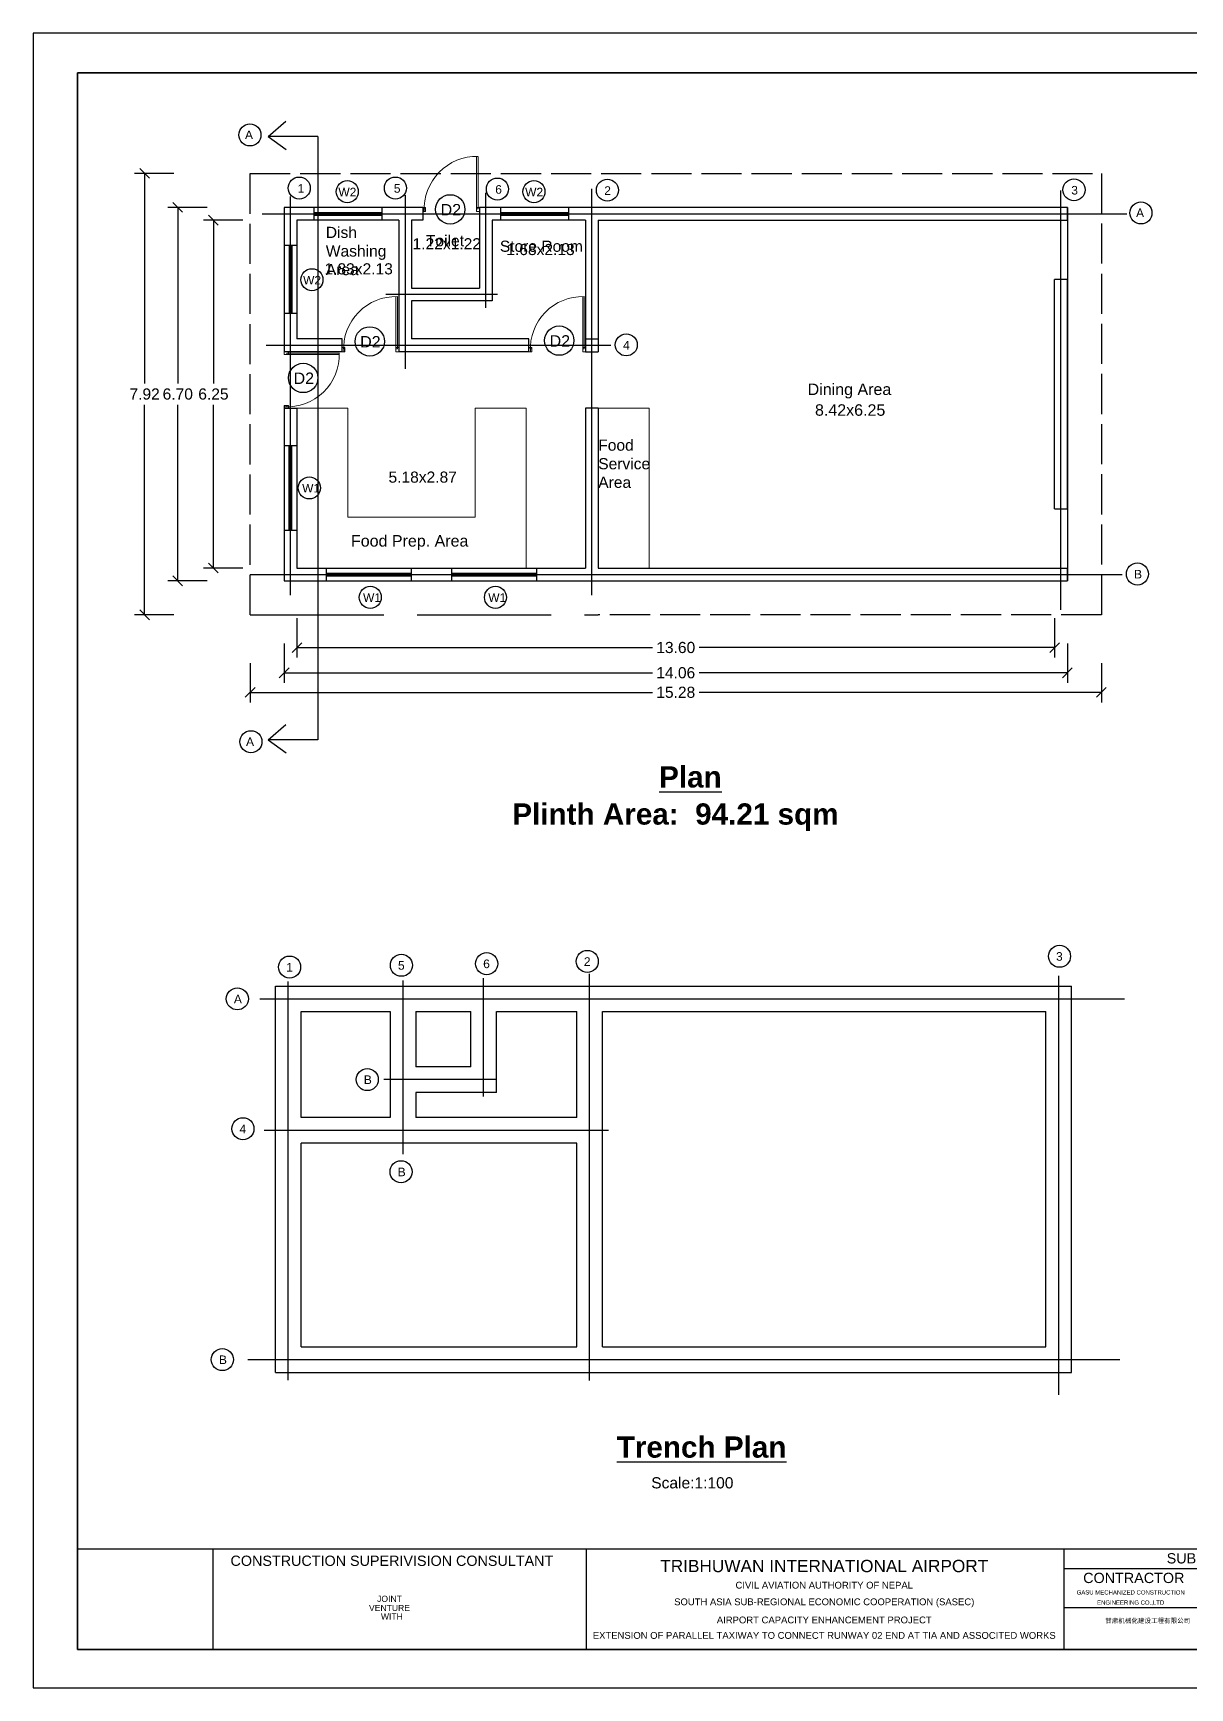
# Model space of a CAD drawing. Header units: metres. Extents: x 428 to 1115, y -4076 to 3914.
# Drawn here: x 828.89 to 849.65, y -393.32 to -363.62 of the extents above; entities that cross this region are included whole.
import ezdxf
from ezdxf.enums import TextEntityAlignment as Align

# ---------------------------------------------------------------- set-up
doc = ezdxf.new("R2010")
doc.units = ezdxf.units.M
doc.header["$MEASUREMENT"] = 0
doc.header["$PDMODE"] = 2
doc.linetypes.add('ACAD_ISO02W100', pattern=[15, 12, -3])
doc.linetypes.add('CONTINOUS', pattern=[0])
for name, color, linetype in [('Dimension', 7, 'Continuous'), ('Frame', 7, 'Continuous'), ('Roof', 221, 'CONTINOUS'), ('trench', 7, 'Continuous'), ('wall', 150, 'Continuous'), ('window', 2, 'Continuous')]:
    doc.layers.add(name, color=color, linetype=linetype)
doc.layers.add('Doors', color=3, linetype='Continuous', lineweight=20)
doc.layers.add('Reinforcement bar', color=240, linetype='Continuous', lineweight=20)
doc.styles.add('ARIAL', font='arial.ttf')
doc.styles.add('labor camp', font='arial.ttf')
doc.dimstyles.new('1@100', dxfattribs={"dimtxt": 0.2, "dimasz": 0.175, "dimexe": 0.18, "dimexo": 0.0625, "dimgap": 0.09, "dimtad": 0, "dimtih": 1, "dimtoh": 1, "dimzin": 0, "dimdsep": 46, "dimtxsty": 'labor camp', "dimblk": 'OBLIQUE', "dimcen": 0.09, "dimadec": 0, "dimazin": 0, "dimtfac": 1, "dimtofl": 0, "dimtmove": 1, "dimatfit": 3, "dimfxl": 0.525, "dimfxlon": 1, "dimtolj": 1, "dimtzin": 0, "dimarcsym": 0})

# ---------------------------------------------------------------- blocks, each defined once
blk = doc.blocks.new('_Oblique')
at = {"color": 0, "linetype": 'ByBlock', "lineweight": -2}
blk.add_line((-0.5, -0.5), (0.5, 0.5), dxfattribs=at)
blk = doc.blocks.new('*D141')
at = {"layer": 'Defpoints', "color": 0, "transparency": 16777216}
for p in [(847.224, -372.154), (833.626, -373.22), (847.224, -374.646)]:
    blk.add_point(p, dxfattribs=at)
at = {"layer": 'window', "color": 0, "lineweight": -2, "transparency": 16777216}
for p, q in [((833.626, -374.121), (833.626, -374.826)), ((847.224, -374.121), (847.224, -374.826)), ((833.626, -374.646), (840.007, -374.646)), ((847.224, -374.646), (840.843, -374.646))]:
    blk.add_line(p, q, dxfattribs=at)
at = {"layer": 'window', "color": 0, "lineweight": -2, "transparency": 16777216, "xscale": 0.175, "yscale": 0.175, "zscale": 0.175, "rotation": 180}
blk.add_blockref('_Oblique', (833.626, -374.646), dxfattribs=at)
at = {"layer": 'window', "color": 0, "lineweight": -2, "transparency": 16777216, "xscale": 0.175, "yscale": 0.175, "zscale": 0.175}
blk.add_blockref('_Oblique', (847.224, -374.646), dxfattribs=at)
at = {"layer": 'window', "color": 0, "lineweight": 5, "transparency": 16777216, "insert": (840.425, -374.646), "char_height": 0.2, "attachment_point": 5, "style": 'labor camp'}
blk.add_mtext('\\A1;13.60', dxfattribs=at)
blk = doc.blocks.new('*D142')
at = {"layer": 'Defpoints', "color": 0, "transparency": 16777216}
for p in [(833.397, -373.449), (847.453, -373.449), (847.453, -375.099)]:
    blk.add_point(p, dxfattribs=at)
at = {"layer": 'window', "color": 0, "lineweight": -2, "transparency": 16777216}
for p, q in [((833.397, -374.574), (833.397, -375.279)), ((847.453, -374.574), (847.453, -375.279)), ((833.397, -375.099), (840.007, -375.099)), ((847.453, -375.099), (840.843, -375.099))]:
    blk.add_line(p, q, dxfattribs=at)
at = {"layer": 'window', "color": 0, "lineweight": -2, "transparency": 16777216, "xscale": 0.175, "yscale": 0.175, "zscale": 0.175, "rotation": 180}
blk.add_blockref('_Oblique', (833.397, -375.099), dxfattribs=at)
at = {"layer": 'window', "color": 0, "lineweight": -2, "transparency": 16777216, "xscale": 0.175, "yscale": 0.175, "zscale": 0.175}
blk.add_blockref('_Oblique', (847.453, -375.099), dxfattribs=at)
at = {"layer": 'window', "color": 0, "lineweight": 5, "transparency": 16777216, "insert": (840.425, -375.099), "char_height": 0.2, "attachment_point": 5, "style": 'labor camp'}
blk.add_mtext('\\A1;14.06', dxfattribs=at)
blk = doc.blocks.new('*D143')
at = {"layer": 'Defpoints', "color": 0, "transparency": 16777216}
for p in [(832.787, -374.059), (848.063, -374.059), (848.063, -375.45)]:
    blk.add_point(p, dxfattribs=at)
at = {"layer": 'window', "color": 0, "lineweight": -2, "transparency": 16777216}
for p, q in [((832.787, -374.925), (832.787, -375.63)), ((848.063, -374.925), (848.063, -375.63)), ((832.787, -375.45), (840.007, -375.45)), ((848.063, -375.45), (840.843, -375.45))]:
    blk.add_line(p, q, dxfattribs=at)
at = {"layer": 'window', "color": 0, "lineweight": -2, "transparency": 16777216, "xscale": 0.175, "yscale": 0.175, "zscale": 0.175, "rotation": 180}
blk.add_blockref('_Oblique', (832.787, -375.45), dxfattribs=at)
at = {"layer": 'window', "color": 0, "lineweight": -2, "transparency": 16777216, "xscale": 0.175, "yscale": 0.175, "zscale": 0.175}
blk.add_blockref('_Oblique', (848.063, -375.45), dxfattribs=at)
at = {"layer": 'window', "color": 0, "lineweight": 5, "transparency": 16777216, "insert": (840.425, -375.45), "char_height": 0.2, "attachment_point": 5, "style": 'labor camp'}
blk.add_mtext('\\A1;15.28', dxfattribs=at)
blk = doc.blocks.new('*D144')
at = {"layer": 'Defpoints', "color": 0, "transparency": 16777216}
for p in [(833.626, -366.975), (832.128, -373.22), (833.626, -373.22)]:
    blk.add_point(p, dxfattribs=at)
at = {"layer": 'window', "color": 0, "lineweight": -2, "transparency": 16777216}
for p, q in [((832.653, -366.975), (831.948, -366.975)), ((832.128, -366.975), (832.128, -369.905)), ((832.128, -373.22), (832.128, -370.29)), ((832.653, -373.22), (831.948, -373.22))]:
    blk.add_line(p, q, dxfattribs=at)
at = {"layer": 'window', "color": 0, "lineweight": -2, "transparency": 16777216, "xscale": 0.175, "yscale": 0.175, "zscale": 0.175}
for p, rotation in [((832.128, -366.975), 90), ((832.128, -373.22), 270)]:
    blk.add_blockref('_Oblique', p, dxfattribs=dict(at, rotation=rotation))
at = {"layer": 'window', "color": 0, "lineweight": 5, "transparency": 16777216, "insert": (832.128, -370.097), "char_height": 0.2, "attachment_point": 5, "style": 'labor camp'}
blk.add_mtext('\\A1;6.25', dxfattribs=at)
blk = doc.blocks.new('*D145')
at = {"layer": 'Defpoints', "color": 0, "transparency": 16777216}
for p in [(833.397, -366.746), (831.488, -373.449), (833.397, -373.449)]:
    blk.add_point(p, dxfattribs=at)
at = {"layer": 'window', "color": 0, "lineweight": -2, "transparency": 16777216}
for p, q in [((832.013, -366.746), (831.308, -366.746)), ((831.488, -366.746), (831.488, -369.905)), ((831.488, -373.449), (831.488, -370.29)), ((832.013, -373.449), (831.308, -373.449))]:
    blk.add_line(p, q, dxfattribs=at)
at = {"layer": 'window', "color": 0, "lineweight": -2, "transparency": 16777216, "xscale": 0.175, "yscale": 0.175, "zscale": 0.175}
for p, rotation in [((831.488, -366.746), 90), ((831.488, -373.449), 270)]:
    blk.add_blockref('_Oblique', p, dxfattribs=dict(at, rotation=rotation))
at = {"layer": 'window', "color": 0, "lineweight": 5, "transparency": 16777216, "insert": (831.488, -370.097), "char_height": 0.2, "attachment_point": 5, "style": 'labor camp'}
blk.add_mtext('\\A1;6.70', dxfattribs=at)
blk = doc.blocks.new('*D146')
at = {"layer": 'Defpoints', "color": 0, "transparency": 16777216}
for p in [(832.787, -366.136), (830.893, -374.059), (832.787, -374.059)]:
    blk.add_point(p, dxfattribs=at)
at = {"layer": 'window', "color": 0, "lineweight": -2, "transparency": 16777216}
for p, q in [((831.418, -366.136), (830.713, -366.136)), ((830.893, -366.136), (830.893, -369.905)), ((830.893, -374.059), (830.893, -370.29)), ((831.418, -374.059), (830.713, -374.059))]:
    blk.add_line(p, q, dxfattribs=at)
at = {"layer": 'window', "color": 0, "lineweight": -2, "transparency": 16777216, "xscale": 0.175, "yscale": 0.175, "zscale": 0.175}
for p, rotation in [((830.893, -366.136), 90), ((830.893, -374.059), 270)]:
    blk.add_blockref('_Oblique', p, dxfattribs=dict(at, rotation=rotation))
at = {"layer": 'window', "color": 0, "lineweight": 5, "transparency": 16777216, "insert": (830.893, -370.097), "char_height": 0.2, "attachment_point": 5, "style": 'labor camp'}
blk.add_mtext('\\A1;7.92', dxfattribs=at)
blk = doc.blocks.new('arrow')
at = {"layer": 'trench', "color": 7}
for p, q in [((-0.891, 0), (-0.575, 0.273)), ((0, 0), (-0.891, 0)), ((-0.891, 0), (-0.567, -0.233)), ((0, 0), (0, -10.826)), ((-0.891, -10.826), (-0.575, -10.553)), ((0, -10.826), (-0.891, -10.826)), ((-0.891, -10.826), (-0.567, -11.059))]:
    blk.add_line(p, q, dxfattribs=at)

msp = doc.modelspace()

# ---------------------------------------------------------------- linework, layer by layer
at = {"color": 4}
for p, q in [((833.931, -366.746), (833.931, -366.975)), ((835.149, -366.746), (835.149, -366.975)), ((837.282, -366.746), (837.282, -366.975)), ((838.501, -366.746), (838.501, -366.975)), ((833.931, -366.835), (835.149, -366.835)), ((833.931, -366.86), (835.149, -366.86)), ((833.931, -366.886), (835.149, -366.886)), ((837.282, -366.835), (838.501, -366.835)), ((837.282, -366.86), (838.501, -366.86)), ((837.282, -366.886), (838.501, -366.886)), ((833.626, -367.432), (833.397, -367.432)), ((833.486, -367.432), (833.486, -368.65)), ((833.512, -367.432), (833.512, -368.65)), ((833.537, -367.432), (833.537, -368.65)), ((833.626, -368.65), (833.397, -368.65)), ((833.626, -371.024), (833.397, -371.024)), ((833.486, -372.548), (833.486, -371.024)), ((833.512, -372.548), (833.512, -371.024)), ((833.537, -372.548), (833.537, -371.024)), ((833.626, -372.548), (833.397, -372.548)), ((834.159, -373.449), (834.159, -373.22)), ((834.159, -373.309), (835.682, -373.309)), ((835.682, -373.449), (835.682, -373.22)), ((836.406, -373.449), (836.406, -373.22)), ((836.406, -373.309), (837.929, -373.309)), ((837.929, -373.449), (837.929, -373.22)), ((834.159, -373.335), (835.682, -373.335)), ((834.159, -373.36), (835.682, -373.36)), ((836.406, -373.335), (837.929, -373.335)), ((836.406, -373.36), (837.929, -373.36))]:
    msp.add_line(p, q, dxfattribs=at)
for p, q in [((847.392, -390.825), (847.392, -392.63)), ((847.392, -391.175), (850.398, -391.175)), ((847.403, -391.875), (850.398, -391.875))]:
    msp.add_line(p, q)
for centre, radius in [((832.783, -365.446), 0.198), ((833.667, -366.399), 0.198), ((835.394, -366.399), 0.198), ((834.529, -366.464), 0.198), ((837.225, -366.417), 0.198), ((837.88, -366.464), 0.198), ((839.199, -366.437), 0.198), ((847.572, -366.431), 0.198), ((836.378, -366.782), 0.264), ((848.774, -366.845), 0.198), ((833.896, -368.045), 0.198), ((838.334, -369.137), 0.264), ((834.934, -369.152), 0.264), ((839.536, -369.213), 0.198), ((833.739, -369.807), 0.264), ((833.849, -371.781), 0.198), ((848.711, -373.326), 0.198), ((834.943, -373.745), 0.198), ((837.19, -373.745), 0.198), ((832.801, -376.337), 0.198), ((835.501, -380.348), 0.198), ((837.031, -380.32), 0.198), ((838.837, -380.279), 0.198), ((847.312, -380.187), 0.198), ((833.494, -380.381), 0.198), ((832.557, -380.951), 0.198), ((834.888, -382.399), 0.198), ((832.657, -383.283), 0.198), ((835.496, -384.055), 0.198), ((832.288, -387.426), 0.198)]:
    msp.add_circle(centre, radius)
at = {"layer": 'Defpoints', "color": 3}
msp.add_lwpolyline([(870.891, -393.318), (870.891, -363.618), (828.891, -363.618), (828.891, -393.318)], close=True, dxfattribs=at)
at = {"layer": 'Doors'}
for p, q in [((836.85, -366.746), (836.85, -365.832)), ((836.876, -366.746), (836.876, -365.832)), ((835.911, -366.771), (835.911, -366.746)), ((835.936, -366.771), (835.911, -366.771)), ((835.936, -366.822), (835.936, -366.746)), ((836.85, -366.822), (836.85, -366.746)), ((836.85, -366.746), (836.901, -366.746)), ((836.85, -366.771), (836.876, -366.771)), ((836.876, -366.771), (836.876, -366.746)), ((836.901, -366.746), (836.901, -366.822)), ((835.886, -366.822), (835.936, -366.822)), ((836.901, -366.822), (836.85, -366.822)), ((835.403, -369.26), (835.403, -368.346)), ((835.429, -369.26), (835.429, -368.346)), ((838.755, -369.26), (838.755, -368.346)), ((838.78, -369.26), (838.78, -368.346)), ((833.397, -369.336), (833.397, -369.387)), ((833.474, -369.336), (833.397, -369.336)), ((833.397, -369.387), (833.474, -369.387)), ((833.448, -369.361), (833.474, -369.361)), ((833.448, -369.387), (833.448, -369.361)), ((833.474, -369.387), (833.474, -369.336)), ((833.474, -369.361), (834.388, -369.361)), ((833.474, -369.387), (834.388, -369.387)), ((834.489, -369.26), (834.438, -369.26)), ((834.438, -369.26), (834.438, -369.336)), ((834.438, -369.336), (834.489, -369.336)), ((834.464, -369.285), (834.464, -369.26)), ((834.489, -369.285), (834.464, -369.285)), ((834.489, -369.336), (834.489, -369.26)), ((835.403, -369.336), (835.403, -369.26)), ((835.403, -369.26), (835.454, -369.26)), ((835.403, -369.285), (835.429, -369.285)), ((835.454, -369.336), (835.403, -369.336)), ((835.429, -369.285), (835.429, -369.26)), ((835.454, -369.26), (835.454, -369.336)), ((837.841, -369.26), (837.79, -369.26)), ((837.79, -369.336), (837.841, -369.336)), ((837.815, -369.285), (837.815, -369.26)), ((837.841, -369.285), (837.815, -369.285)), ((837.841, -369.336), (837.841, -369.26)), ((838.755, -369.336), (838.755, -369.26)), ((838.755, -369.26), (838.805, -369.26)), ((838.755, -369.285), (838.78, -369.285)), ((838.805, -369.336), (838.755, -369.336)), ((838.78, -369.285), (838.78, -369.26)), ((838.805, -369.26), (838.805, -369.336)), ((833.397, -370.351), (833.397, -370.301)), ((833.397, -370.301), (833.474, -370.301)), ((833.474, -370.351), (833.397, -370.351)), ((833.448, -370.301), (833.448, -370.326)), ((833.448, -370.326), (833.474, -370.326)), ((833.474, -370.301), (833.474, -370.351))]:
    msp.add_line(p, q, dxfattribs=at)
for points in [[(835.886, -366.746), (835.886, -366.822)], [(835.936, -366.746), (835.886, -366.746)]]:
    msp.add_lwpolyline(points, dxfattribs=at)
for centre, start, end in [((836.85, -366.771), 88.4513, 183.0986), ((835.403, -369.285), 88.4513, 183.0986), ((838.755, -369.285), 88.4513, 183.0986), ((833.448, -369.387), 266.9014, 1.5487)]:
    msp.add_arc(centre, 0.939, start, end, dxfattribs=at)
at = {"layer": 'Frame', "color": 6, "linetype": 'Continuous', "lineweight": 35}
for p, q in [((870.153, -364.33), (829.691, -364.33)), ((829.691, -364.33), (829.691, -392.63)), ((829.691, -392.63), (870.153, -392.63))]:
    msp.add_line(p, q, dxfattribs=at)
at = {"layer": 'Frame'}
for p, q in [((833.242, -380.721), (847.529, -380.721)), ((833.242, -387.656), (833.242, -380.721)), ((847.529, -387.656), (847.529, -380.721)), ((833.702, -381.181), (835.299, -381.181)), ((833.702, -383.083), (833.702, -381.181)), ((835.299, -381.181), (835.299, -383.083)), ((835.759, -381.181), (835.759, -382.169)), ((835.759, -381.181), (836.746, -381.181)), ((836.746, -382.169), (836.746, -381.181)), ((837.206, -382.629), (837.206, -381.181)), ((837.206, -381.181), (838.65, -381.181)), ((838.65, -383.083), (838.65, -381.181)), ((839.11, -387.196), (839.11, -381.181)), ((839.11, -381.181), (847.069, -381.181)), ((847.069, -387.196), (847.069, -381.181)), ((836.746, -382.169), (835.759, -382.169)), ((837.206, -382.629), (835.759, -382.629)), ((835.759, -382.629), (835.759, -383.083)), ((838.65, -383.083), (835.759, -383.083)), ((838.65, -383.543), (833.702, -383.543)), ((833.702, -387.196), (833.702, -383.543)), ((838.65, -387.196), (838.65, -383.543)), ((833.702, -387.196), (838.65, -387.196)), ((839.11, -387.196), (847.069, -387.196)), ((833.242, -387.656), (847.529, -387.656))]:
    msp.add_line(p, q, dxfattribs=at)
at = {"layer": 'Frame', "linetype": 'Continuous', "lineweight": 30}
for p, q in [((865.859, -390.825), (829.691, -390.825)), ((832.123, -392.616), (832.123, -390.825)), ((838.823, -392.616), (838.823, -390.825))]:
    msp.add_line(p, q, dxfattribs=at)
at = {"layer": 'Reinforcement bar', "color": 6}
for p, q in [((834.54, -370.351), (834.54, -372.306)), ((836.825, -370.351), (836.825, -372.306)), ((837.739, -370.351), (837.739, -373.22)), ((839.948, -370.351), (839.034, -370.351)), ((839.948, -370.351), (839.948, -373.22)), ((834.54, -372.306), (836.825, -372.306))]:
    msp.add_line(p, q, dxfattribs=at)
for points in [[(833.626, -370.351), (834.54, -370.351)], [(836.825, -370.351), (837.739, -370.351)]]:
    msp.add_lwpolyline(points, dxfattribs=at)
at = {"layer": 'Roof', "linetype": 'ACAD_ISO02W100', "ltscale": 0.2}
msp.add_line((832.787, -374.059), (839.034, -374.059), dxfattribs=at)
at = {"layer": 'Roof', "linetype": 'ACAD_ISO02W100', "ltscale": 0.06}
msp.add_lwpolyline([(832.787, -374.059), (832.787, -366.136), (848.063, -366.136), (848.063, -374.059), (839.034, -374.059)], dxfattribs=at)
at = {"layer": 'trench', "color": 3}
for p, q in [((837.015, -368.548), (837.015, -366.486)), ((838.92, -373.708), (838.92, -366.412)), ((847.338, -373.967), (847.338, -366.444)), ((833.512, -373.706), (833.512, -366.548)), ((835.568, -366.529), (835.568, -369.645)), ((833.002, -366.86), (848.518, -366.86)), ((837.223, -368.307), (835.224, -368.307)), ((839.261, -369.222), (833.075, -369.222)), ((832.787, -373.335), (848.435, -373.335)), ((833.472, -387.797), (833.472, -380.639)), ((835.529, -380.62), (835.529, -383.736)), ((836.976, -382.705), (836.976, -380.577)), ((838.88, -387.799), (838.88, -380.503)), ((847.299, -388.058), (847.299, -380.535)), ((832.962, -380.951), (848.479, -380.951)), ((837.206, -382.399), (835.185, -382.399)), ((835.299, -383.083), (833.702, -383.083)), ((839.221, -383.313), (833.036, -383.313)), ((832.748, -387.426), (848.396, -387.426))]:
    msp.add_line(p, q, dxfattribs=at)
at = {"layer": 'trench', "color": 7}
msp.add_line((834.438, -369.107), (833.626, -369.107), dxfattribs=at)
at = {"layer": 'wall'}
for p, q in [((833.397, -366.746), (833.397, -369.336)), ((835.886, -366.746), (833.397, -366.746)), ((839.034, -366.746), (836.901, -366.746)), ((836.901, -366.746), (836.901, -368.193)), ((847.453, -366.746), (839.034, -366.746)), ((833.626, -366.975), (833.626, -369.107)), ((835.454, -366.975), (833.626, -366.975)), ((835.454, -366.975), (835.454, -369.336)), ((835.886, -366.975), (835.682, -366.975)), ((835.682, -366.975), (835.682, -368.193)), ((838.805, -366.975), (837.13, -366.975)), ((837.13, -366.975), (837.13, -368.422)), ((838.805, -366.975), (838.805, -369.107)), ((839.034, -366.975), (839.034, -369.336)), ((839.034, -366.975), (847.453, -366.975)), ((835.682, -368.193), (836.901, -368.193)), ((847.224, -372.154), (847.224, -368.041)), ((847.453, -368.041), (847.224, -368.041)), ((847.453, -372.154), (847.453, -368.041)), ((837.13, -368.422), (835.682, -368.422)), ((835.682, -368.422), (835.682, -369.107)), ((837.79, -369.107), (835.682, -369.107)), ((838.805, -369.107), (838.805, -369.336)), ((838.805, -369.107), (839.034, -369.107)), ((834.438, -369.336), (833.397, -369.336)), ((837.79, -369.336), (835.454, -369.336)), ((838.805, -369.336), (839.034, -369.336)), ((833.397, -370.301), (833.397, -373.449)), ((833.626, -370.351), (833.626, -373.22)), ((838.805, -370.351), (838.805, -373.22)), ((839.034, -370.351), (839.034, -373.22)), ((847.224, -372.154), (847.453, -372.154)), ((833.626, -373.22), (838.653, -373.22)), ((833.626, -373.22), (838.805, -373.22)), ((839.034, -373.22), (847.453, -373.22)), ((833.397, -373.449), (839.034, -373.449)), ((839.034, -373.449), (847.453, -373.449))]:
    msp.add_line(p, q, dxfattribs=at)
at = {"layer": 'wall', "color": 3}
for p, q in [((847.453, -366.975), (847.453, -366.746)), ((847.453, -373.449), (847.453, -373.22))]:
    msp.add_line(p, q, dxfattribs=at)
at = {"layer": 'wall'}
for points in [[(835.886, -366.746), (835.886, -366.975)], [(847.453, -366.746), (847.453, -373.449)], [(834.438, -369.336), (834.438, -369.107)], [(837.79, -369.336), (837.79, -369.107)], [(833.397, -370.351), (833.626, -370.351)], [(839.034, -370.351), (838.805, -370.351)]]:
    msp.add_lwpolyline(points, dxfattribs=at)

# ---------------------------------------------------------------- block references
at = {"layer": 'trench', "color": 7}
msp.add_blockref('arrow', (834, -365.474), dxfattribs=at)

# ---------------------------------------------------------------- texts
at = {"layer": 'Dimension', "style": 'labor camp'}
for s, insert, char_height, width, attachment_point in [('A', (832.694, -365.367), 0.154, 0.09389, 1), ('1', (833.639, -366.329), 0.154, 0.09389, 1), ('W2', (834.37, -366.394), 0.1542, 0.09389, 1), ('5', (835.366, -366.329), 0.154, 0.09389, 1), ('6', (837.185, -366.347), 0.154, 0.09389, 1), ('W2', (837.722, -366.394), 0.1542, 0.09389, 1), ('2', (839.142, -366.367), 0.154, 0.09389, 1), ('3', (847.523, -366.361), 0.154, 0.09389, 1), ('D2', (836.205, -366.685), 0.2057, 0.12519, 1), ('A', (848.686, -366.766), 0.154, 0.09389, 1), ('Dish \\PWashing\\PArea', (834.145, -367.095), 0.2, 1.17588, 1), (' 1.22x1.22', (835.702, -367.299), 0.2, 0.16697, 1), ('Toilet', (835.942, -367.244), 0.2, 0.16697, 1), ('Store Room', (837.268, -367.343), 0.2, 1.51517, 1), (' 1.68x2.13', (837.384, -367.402), 0.2, 0.16697, 1), ('W2', (833.737, -367.975), 0.1542, 0.09389, 1), (' 1.83x2.13', (834.121, -367.749), 0.2, 0.16697, 1), ('D2', (834.761, -369.055), 0.2057, 0.12519, 1), ('D2', (838.161, -369.04), 0.2057, 0.12519, 1), ('4', (839.479, -369.143), 0.154, 0.09389, 1), ('D2', (833.566, -369.71), 0.2057, 0.12519, 1), ('Dining Area', (842.792, -369.908), 0.20566, 2.4677, 1), (' 8.42x6.25', (843.515, -370.28), 0.2057, 2.4677, 2), ('Food Service Area', (839.034, -370.913), 0.2, 0.16697, 1), (' 5.18x2.87', (835.27, -371.487), 0.2, 0.16697, 1), ('W1', (833.72, -371.708), 0.1542, 0.09389, 1), ('Food Prep. Area', (835.65, -372.628), 0.20566, 2.4677, 2), ('B', (848.65, -373.252), 0.154, 0.35665, 1), ('W1', (834.813, -373.673), 0.1542, 0.09389, 1), ('W1', (837.06, -373.673), 0.1542, 0.09389, 1), ('A', (832.713, -376.258), 0.154, 0.09389, 1), ('{\\fArial|b1|i0|c0|p34;\\L Plan}', (839.978, -376.777), 0.38096, 1.46865, 1), ('{\\fArial|b1|i0|c0|p34;Plinth Area:  94.21 sqm}', (837.491, -377.443), 0.381, 7.46325, 1), ('3', (847.25, -380.113), 0.154, 0.35665, 1), ('1', (833.433, -380.307), 0.154, 0.35665, 1), ('5', (835.44, -380.274), 0.154, 0.35665, 1), ('6', (836.969, -380.246), 0.154, 0.35665, 1), ('2', (838.776, -380.205), 0.154, 0.35665, 1), ('A', (832.495, -380.877), 0.154, 0.35665, 1), ('B', (834.827, -382.325), 0.154, 0.35665, 1), ('4', (832.596, -383.209), 0.154, 0.35665, 1), ('B', (835.435, -383.981), 0.154, 0.35665, 1), ('B', (832.227, -387.352), 0.154, 0.35665, 1), ('{\\fArial|b1|i0|c222|p34;\\L Trench Plan}', (839.218, -388.805), 0.38096, 4.37955, 1), ('Scale:1:100', (839.985, -389.537), 0.2, 7.46325, 1)]:
    msp.add_mtext(s, dxfattribs=dict(at, insert=insert, char_height=char_height, width=width, attachment_point=attachment_point))
at = {"layer": 'Frame', "color": 7, "linetype": 'Continuous', "style": 'ARIAL'}
for s, height, p in [('CONSTRUCTION SUPERIVISION CONSULTANT', 0.18429, (832.434, -391.128)), ('CONTRACTOR', 0.1843, (847.737, -391.436)), ('GASU MECHANIZED CONSTRUCTION ', 0.07691, (847.62, -391.642)), (' ENGINEERING CO.,LTD', 0.07691, (847.956, -391.824)), ('甘肃机械化建设工程有限公司', 0.08377, (848.133, -392.153))]:
    msp.add_text(s, height=height, dxfattribs=at).set_placement(p)
for s, height, p in [('TRIBHUWAN INTERNATIONAL AIRPORT', 0.22115, (843.09, -391.13)), ('  SUBMITTED BY:', 0.18429, (850.151, -390.992)), ('CIVIL AVIATION AUTHORITY OF NEPAL', 0.12178, (843.09, -391.474)), ('JOINT ', 0.1103, (835.309, -391.719)), ('SOUTH ASIA SUB-REGIONAL ECONOMIC COOPERATION (SASEC)', 0.12178, (843.09, -391.788)), ('VENTURE ', 0.1103, (835.309, -391.883)), (' WITH', 0.1103, (835.309, -392.036)), ('AIRPORT CAPACITY ENHANCEMENT PROJECT', 0.12178, (843.09, -392.098)), ('EXTENSION OF PARALLEL TAXIWAY TO CONNECT RUNWAY 02 END AT TIA AND ASSOCITED WORKS', 0.12178, (843.09, -392.376))]:
    msp.add_text(s, height=height, dxfattribs=at).set_placement(p, align=Align.MIDDLE)

# ---------------------------------------------------------------- dimensions: what is measured, and where the dimension line sits
at = {"layer": 'window', "color": 0, "lineweight": 5}
for base, p1, p2, picture, middle in [((830.893, -374.059), (832.787, -366.136), (832.787, -374.059), '*D146', (830.893, -370.097)), ((831.488, -373.449), (833.397, -366.746), (833.397, -373.449), '*D145', (831.488, -370.097)), ((832.1282, -373.2205), (833.6259, -366.9745), (833.6259, -373.2205), '*D144', (832.1282, -370.0975))]:
    dim = msp.add_linear_dim(base=base, p1=p1, p2=p2, angle=90, dimstyle='1@100', dxfattribs=at)
    dim.commit()
    dim.dimension.update_dxf_attribs({"geometry": picture, "text_midpoint": middle})
for base, p1, p2, picture, middle in [((847.224, -374.646), (833.626, -373.22), (847.224, -372.154), '*D141', (840.425, -374.646)), ((847.453, -375.099), (833.397, -373.449), (847.453, -373.449), '*D142', (840.425, -375.099)), ((848.063, -375.45), (832.787, -374.059), (848.063, -374.059), '*D143', (840.425, -375.45))]:
    dim = msp.add_linear_dim(base=base, p1=p1, p2=p2, dimstyle='1@100', dxfattribs=at)
    dim.commit()
    dim.dimension.update_dxf_attribs({"geometry": picture, "text_midpoint": middle})

doc.saveas('drawing.dxf')
